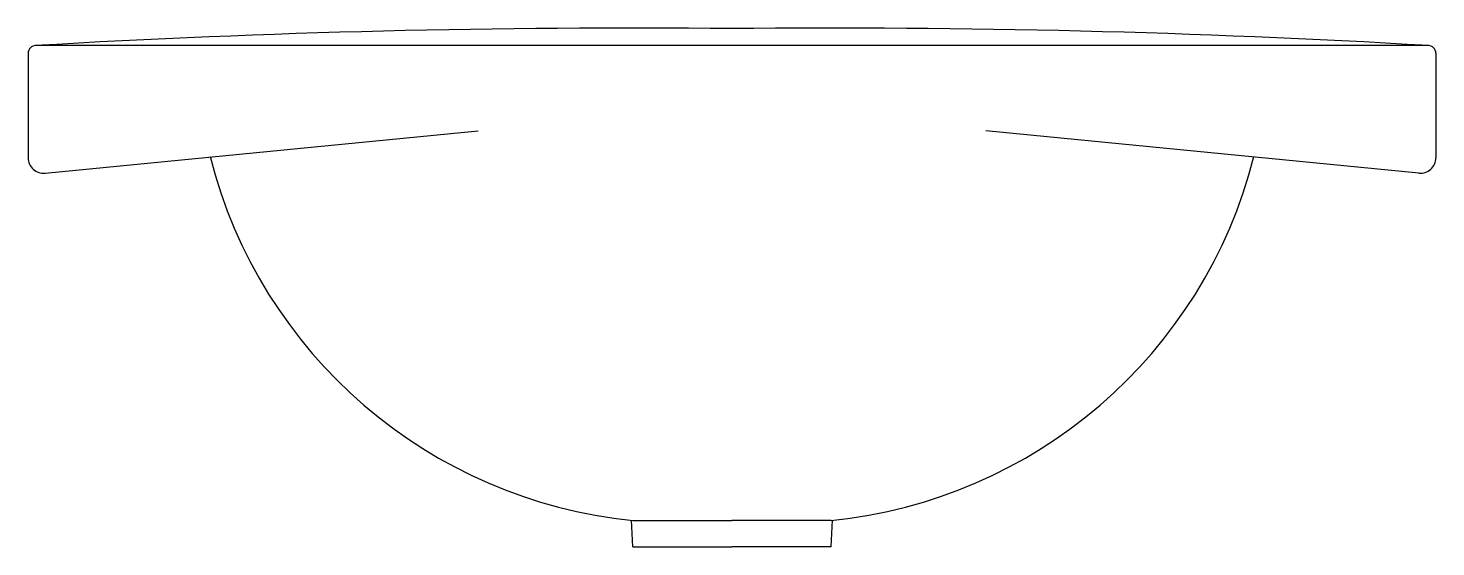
# Model space of a CAD drawing. Header units: millimetres. Extents: x -2913.18 to -2912.72, y 2975.686 to 2975.856.
import ezdxf

# ---------------------------------------------------------------- set-up
doc = ezdxf.new("R2010")
doc.units = ezdxf.units.MM
doc.header["$LTSCALE"] = 10
doc.layers.add('banheiro_louças', color=2, linetype='Continuous')

msp = doc.modelspace()

# ---------------------------------------------------------------- linework, layer by layer
at = {"layer": 'banheiro_louças'}
for p, q in [((-2912.722538730167, 2975.850042500191), (-2913.177504645191, 2975.850042500191)), ((-2913.180021606191, 2975.847525539191), (-2913.180021606191, 2975.813306350191)), ((-2912.720021774191, 2975.847525539191), (-2912.720021774191, 2975.813306350191)), ((-2913.174499015191, 2975.808296203191), (-2913.032930393191, 2975.822104231191)), ((-2912.725544365191, 2975.808296203191), (-2912.867112987191, 2975.822104231191)), ((-2912.982389811191, 2975.686087646191), (-2912.982849745191, 2975.694792286191)), ((-2912.982389811191, 2975.694745993191), (-2912.950021690191, 2975.694745993191)), ((-2912.917653569191, 2975.694745993191), (-2912.950021690191, 2975.694745993191)), ((-2912.917653569191, 2975.686087646191), (-2912.917193635191, 2975.694792286191)), ((-2912.982389811191, 2975.686087646191), (-2912.950021690191, 2975.686087646191)), ((-2912.917653569191, 2975.686087646191), (-2912.950021690191, 2975.686087646191))]:
    msp.add_line(p, q, dxfattribs=at)
for centre, radius, start, end in [((-2912.982601581191, 2972.518545615191), 3.337193237, 89.44063199999913, 93.35321900000025), ((-2912.917441799191, 2972.518545615191), 3.337193237, 86.64678099999978, 90.55936800000086), ((-2913.177504645191, 2975.847525539191), 0.002516961, 90, 180), ((-2912.722538735191, 2975.847525539191), 0.002516961, 0, 90), ((-2913.174987684191, 2975.813306350191), 0.005033922000000001, 180, 275.570776999999), ((-2912.966729902191, 2975.852640037191), 0.158668717, 194.1698940000014, 264.3359360000002), ((-2912.93331347819, 2975.852640037191), 0.158668717, 275.6640639999998, 345.8301059999986), ((-2912.725055696191, 2975.813306350191), 0.005033922000000001, 264.429223000001, 0)]:
    msp.add_arc(centre, radius, start, end, dxfattribs=at)

doc.saveas('drawing.dxf')
